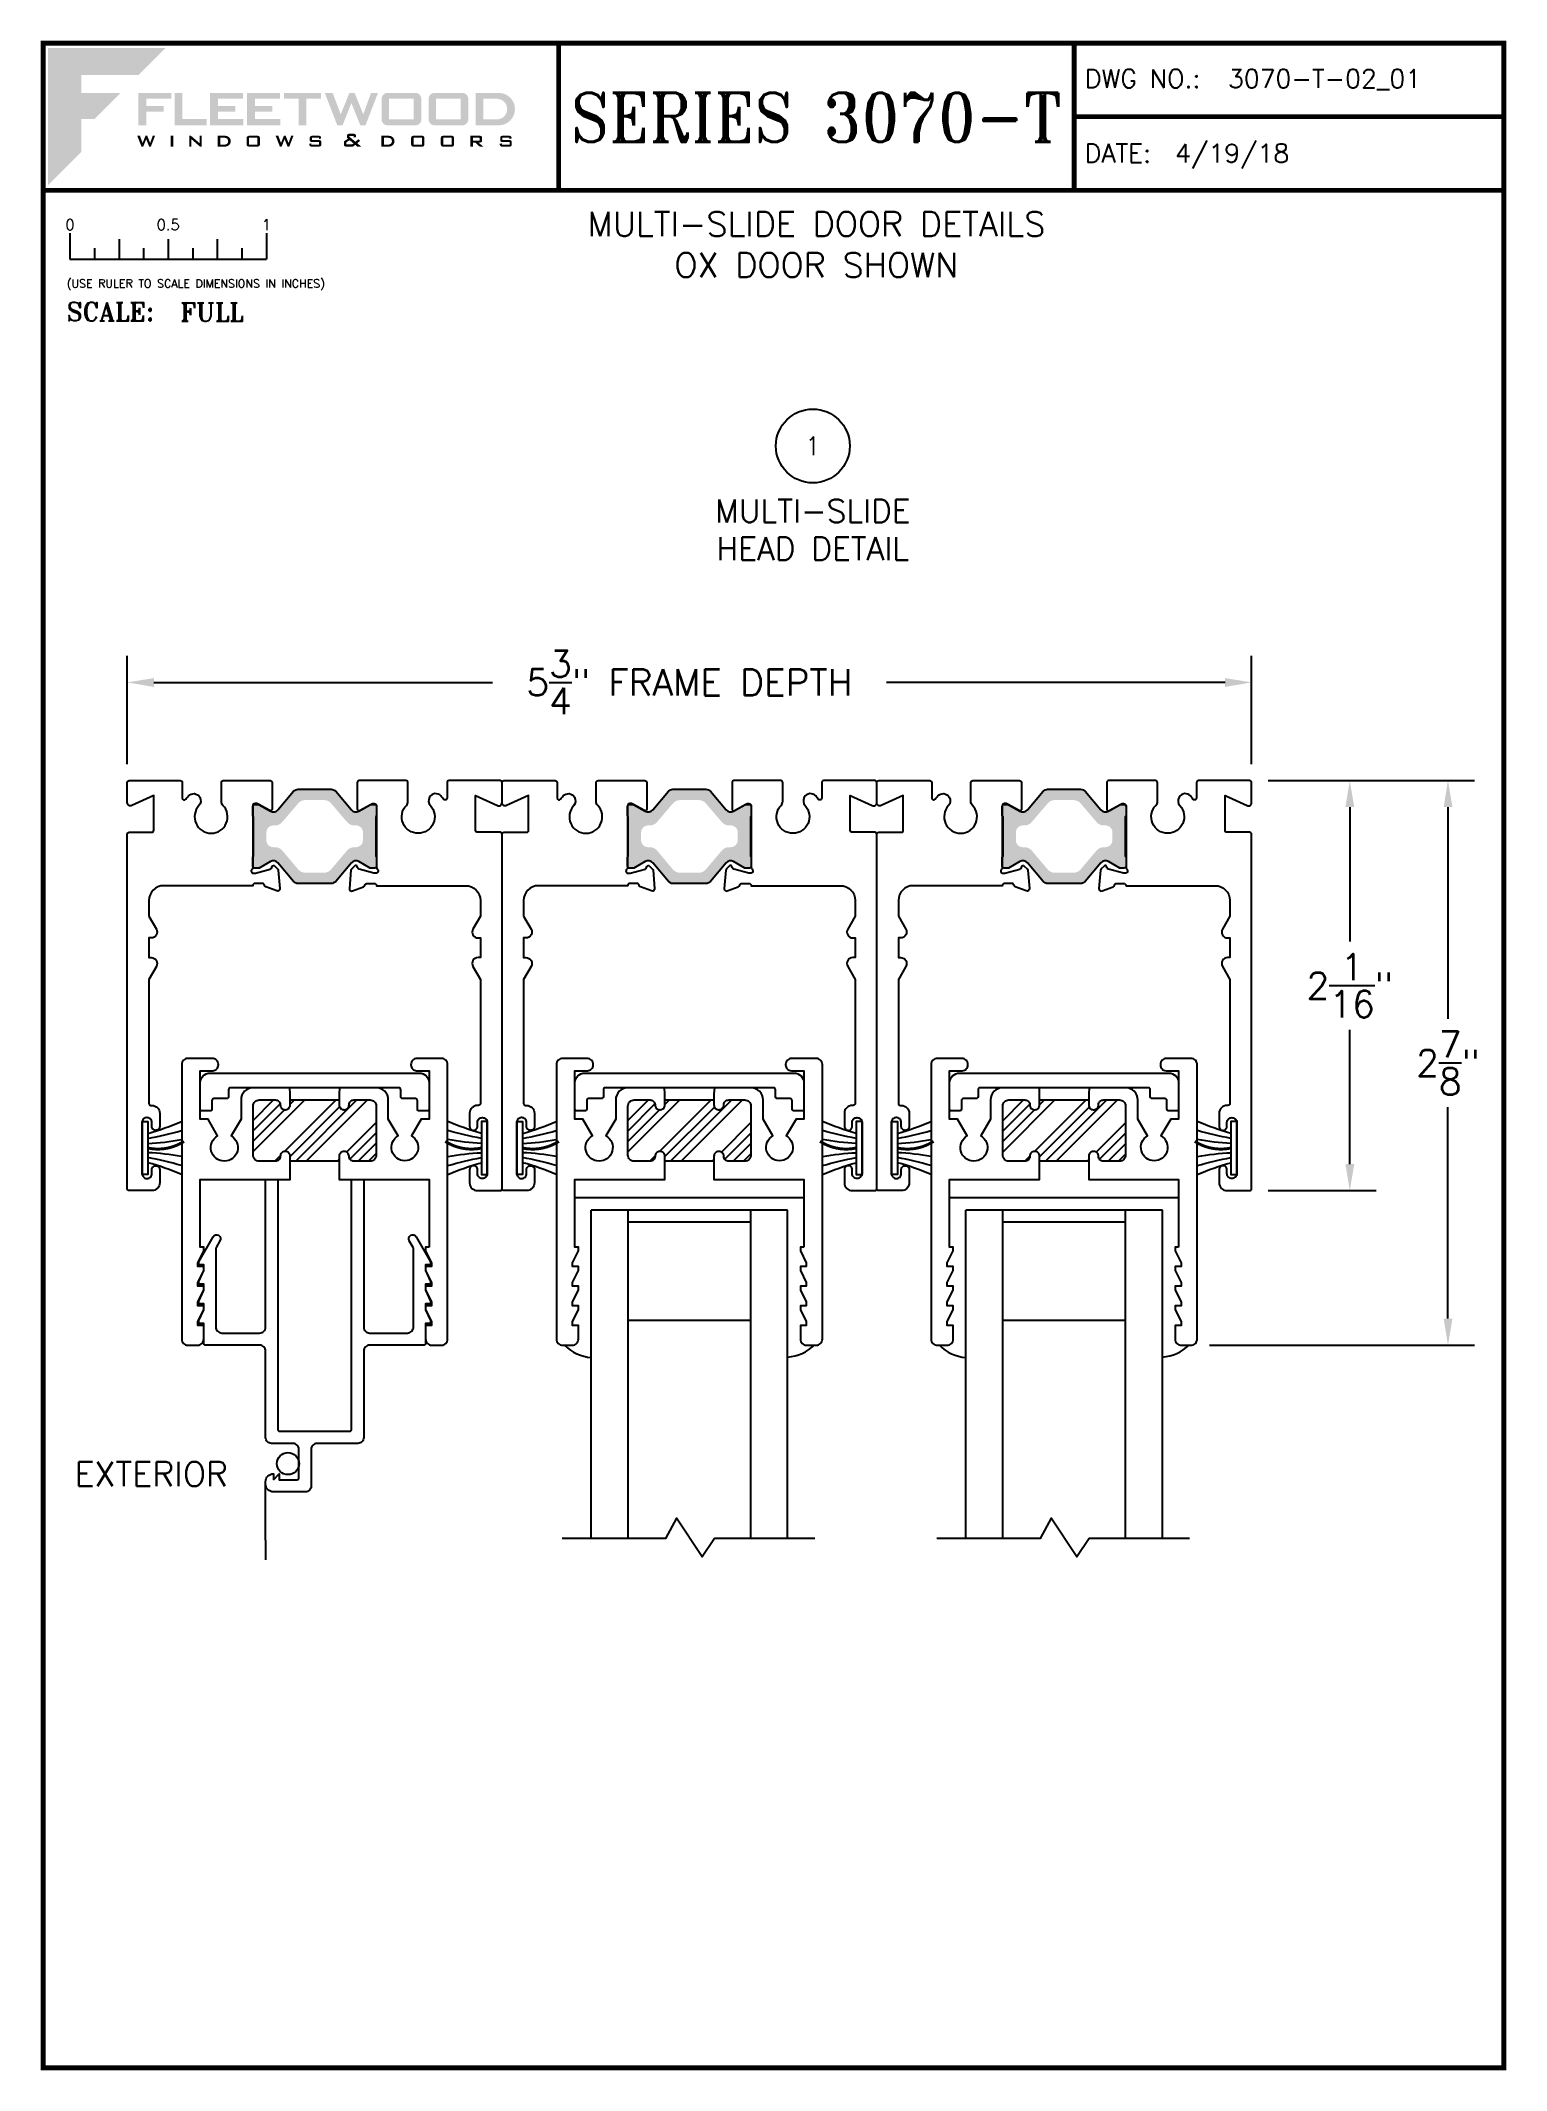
# Paper-space layout 'DETAIL 1' of a CAD drawing. Extents: x 0.3 to 7.8, y 0.1 to 10.4.
# The model-space entities are those that its viewports show. They can reach past a viewport. Long polylines and large blocks are cut down to what shows.
import ezdxf
from ezdxf.enums import TextEntityAlignment as Align

# ---------------------------------------------------------------- set-up
doc = ezdxf.new("R2010")
doc.units = 0
doc.header["$LTSCALE"] = 0.25
doc.header["$MEASUREMENT"] = 0
doc.linetypes.add('HIDDEN', pattern=[0.375, 0.25, -0.125])
doc.layers.get('0').update_dxf_attribs({"linetype": 'CONTINUOUS'})
doc.layers.get('DEFPOINTS').update_dxf_attribs({"color": 1, "linetype": 'CONTINUOUS'})
for name, color, linetype in [('DIM', 7, 'CONTINUOUS'), ('FRAME', 1, 'CONTINUOUS'), ('GEOMETRY', 7, 'CONTINUOUS'), ('GLASS-VINYL', 7, 'CONTINUOUS'), ('SASH', 5, 'CONTINUOUS'), ('SEAL', 7, 'CONTINUOUS'), ('TEXT', 7, 'CONTINUOUS'), ('TITLE-BLOCK', 7, 'CONTINUOUS'), ('VENT', 5, 'CONTINUOUS')]:
    doc.layers.add(name, color=color, linetype=linetype)
doc.layers.add('VP', color=40, linetype='CONTINUOUS', plot=False)
doc.layers.get('VP').off()
doc.styles.add('ROMANS', font='romans')
doc.styles.add('ROMANT', font='romant')
doc.styles.add('SIMPLEX-094', font='simplex.shx', dxfattribs={"height": 0.094})
doc.styles.get("Standard").update_dxf_attribs({"font": 'simplex.shx'})
doc.dimstyles.new('FULL SCALE', dxfattribs={"dimscale": 0.75, "dimtxt": 0.18, "dimasz": 0.18, "dimexe": 0.18, "dimexo": 0.125, "dimgap": 0.09, "dimtad": 0, "dimtih": 1, "dimtoh": 1, "dimdec": 4, "dimzin": 0, "dimdsep": 46, "dimlunit": 4, "dimtxsty": 'Standard', "dimcen": 0.09, "dimadec": 0, "dimazin": 0, "dimtfac": 1, "dimtdec": 4, "dimtofl": 0, "dimtmove": 0, "dimatfit": 3, "dimfxl": 0, "dimtolj": 1, "dimtzin": 0, "dimarcsym": 0})

# ---------------------------------------------------------------- blocks, each defined once
blk = doc.blocks.new('Fleetwood_Logo_6-10-15')
h = blk.add_hatch(color=154)
h.dxf.hatch_style = 1
h.paths.add_polyline_path([(0.2526, -0.0017), (0.0019, -0.0017), (0.0019, -0.2942), (0.0725, -0.2236), (0.0725, -0.1535), (0.1007, -0.1535), (0.1567, -0.0976), (0.0725, -0.0976), (0.0725, -0.0596), (0.1946, -0.0596)])
h = blk.add_hatch(color=251)
h.dxf.hatch_style = 1
h.paths.add_polyline_path([(0.2487, -0.1256), (0.2112, -0.1256), (0.2112, -0.1102), (0.2647, -0.1102), (0.2647, -0.0976), (0.1946, -0.0976), (0.1946, -0.1667), (0.2112, -0.1667), (0.2112, -0.1377), (0.2487, -0.1377)])
h = blk.add_hatch(color=251)
h.dxf.hatch_style = 1
h.paths.add_polyline_path([(0.2886, -0.0976), (0.272, -0.0976), (0.272, -0.1667), (0.3401, -0.1667), (0.3401, -0.1535), (0.2886, -0.1535)])
h = blk.add_hatch(color=251)
h.dxf.hatch_style = 1
h.paths.add_polyline_path([(0.4175, -0.0976), (0.3474, -0.0976), (0.3474, -0.1667), (0.4185, -0.1667), (0.4185, -0.1534), (0.364, -0.1534), (0.364, -0.1377), (0.4015, -0.1377), (0.4015, -0.1256), (0.364, -0.1256), (0.364, -0.1102), (0.4175, -0.1102)])
h = blk.add_hatch(color=251)
h.dxf.hatch_style = 1
h.paths.add_polyline_path([(0.4965, -0.0976), (0.4264, -0.0976), (0.4264, -0.1667), (0.4975, -0.1667), (0.4975, -0.1534), (0.443, -0.1534), (0.443, -0.1377), (0.4804, -0.1377), (0.4804, -0.1256), (0.443, -0.1256), (0.443, -0.1102), (0.4965, -0.1102)])
h = blk.add_hatch(color=251)
h.dxf.hatch_style = 1
h.paths.add_polyline_path([(0.5842, -0.0976), (0.5054, -0.0976), (0.5054, -0.1102), (0.5365, -0.1102), (0.5365, -0.1667), (0.5531, -0.1667), (0.5531, -0.1102), (0.5842, -0.1102)])
h = blk.add_hatch(color=251)
h.dxf.hatch_style = 1
h.paths.add_polyline_path([(0.6089, -0.0976), (0.5921, -0.0976), (0.6188, -0.1667), (0.63, -0.1667), (0.6489, -0.1192), (0.6679, -0.1667), (0.6789, -0.1667), (0.7056, -0.0976), (0.6908, -0.0976), (0.6742, -0.1433), (0.6558, -0.0976), (0.6446, -0.0976), (0.6261, -0.1433)])
h = blk.add_hatch(color=251)
h.dxf.hatch_style = 1
h.paths.add_polyline_path([(0.7853, -0.0976), (0.726, -0.0976, 0.414214), (0.7133, -0.1102), (0.7133, -0.154, 0.414214), (0.726, -0.1667), (0.7853, -0.1667, 0.414214), (0.798, -0.154), (0.798, -0.1102, 0.414214)])
h.paths.add_polyline_path([(0.7819, -0.1102), (0.7819, -0.154), (0.7294, -0.154), (0.7294, -0.1102)], flags=16)
h = blk.add_hatch(color=251)
h.dxf.hatch_style = 1
h.paths.add_polyline_path([(0.8856, -0.0976), (0.8262, -0.0976, 0.414214), (0.8136, -0.1102), (0.8136, -0.154, 0.414214), (0.8262, -0.1667), (0.8856, -0.1667, 0.414214), (0.8982, -0.154), (0.8982, -0.1102, 0.414214)])
h.paths.add_polyline_path([(0.8822, -0.1102), (0.8822, -0.154), (0.8296, -0.154), (0.8296, -0.1102)], flags=16)
h = blk.add_hatch(color=251)
h.dxf.hatch_style = 1
h.paths.add_polyline_path([(0.9632, -0.0976), (0.914, -0.0976), (0.914, -0.1667), (0.9632, -0.1667, 1)])
h.paths.add_polyline_path([(0.9301, -0.1102), (0.9593, -0.1102, -1), (0.9593, -0.154), (0.9301, -0.154)], flags=16)
h = blk.add_hatch(color=7)
h.dxf.hatch_style = 1
h.paths.add_polyline_path([(0.2301, -0.1891), (0.2251, -0.1891), (0.2196, -0.2043), (0.2134, -0.1891), (0.2097, -0.1891), (0.2035, -0.2043), (0.1978, -0.1891), (0.1922, -0.1891), (0.2011, -0.2121), (0.2048, -0.2121), (0.2112, -0.1963), (0.2175, -0.2121), (0.2212, -0.2121)])
h = blk.add_hatch(color=7)
h.dxf.hatch_style = 1
h.paths.add_polyline_path([(0.2691, -0.1891), (0.2637, -0.1891), (0.2637, -0.2118), (0.2637, -0.2121), (0.2691, -0.2121)])
h = blk.add_hatch(color=7)
h.dxf.hatch_style = 1
h.paths.add_polyline_path([(0.3077, -0.1964), (0.3259, -0.2121), (0.3298, -0.2121), (0.3298, -0.1891), (0.325, -0.1891), (0.325, -0.2047), (0.3067, -0.1891), (0.3029, -0.1891), (0.3029, -0.2121), (0.3077, -0.2121)])
h = blk.add_hatch(color=7)
h.dxf.hatch_style = 1
h.paths.add_polyline_path([(0.3801, -0.1891), (0.3637, -0.1891), (0.3637, -0.2121), (0.3801, -0.2121, 1)])
h.paths.add_polyline_path([(0.3691, -0.2079), (0.3691, -0.1933), (0.3788, -0.1933, -1), (0.3788, -0.2079)], flags=16)
h = blk.add_hatch(color=7)
h.dxf.hatch_style = 1
h.paths.add_polyline_path([(0.4537, -0.2079), (0.4537, -0.1933, 0.414214), (0.4495, -0.1891), (0.4297, -0.1891, 0.414214), (0.4255, -0.1933), (0.4255, -0.2079, 0.414214), (0.4297, -0.2121), (0.4495, -0.2121, 0.414214)])
h.paths.add_polyline_path([(0.4308, -0.2079), (0.4308, -0.1933), (0.4484, -0.1933), (0.4484, -0.2079)], flags=16)
h = blk.add_hatch(color=7)
h.dxf.hatch_style = 1
h.paths.add_polyline_path([(0.5253, -0.1891), (0.5203, -0.1891), (0.5148, -0.2043), (0.5087, -0.1891), (0.5049, -0.1891), (0.4988, -0.2043), (0.493, -0.1891), (0.4874, -0.1891), (0.4963, -0.2121), (0.5001, -0.2121), (0.5064, -0.1963), (0.5127, -0.2121), (0.5164, -0.2121)])
h = blk.add_hatch(color=7)
h.dxf.hatch_style = 1
h.paths.add_polyline_path([(0.5801, -0.1891), (0.5643, -0.1891, 0.414214), (0.56, -0.1933), (0.56, -0.1981, 0.414214), (0.5643, -0.2024), (0.58, -0.2024), (0.58, -0.2078), (0.5637, -0.2078), (0.5637, -0.2052), (0.5591, -0.2062), (0.5591, -0.2078, 0.414214), (0.5634, -0.2121), (0.5805, -0.2121, 0.414214), (0.5848, -0.2078), (0.5848, -0.2024, 0.414214), (0.5805, -0.1982), (0.5648, -0.1982), (0.5648, -0.193), (0.5798, -0.193), (0.5798, -0.1958), (0.5843, -0.1948), (0.5843, -0.1933, 0.414214)])
h = blk.add_hatch(color=7)
h.dxf.hatch_style = 1
h.paths.add_polyline_path([(0.645, -0.1913, -0.222262), (0.6447, -0.1906), (0.6447, -0.1892), (0.6535, -0.1892), (0.6535, -0.193), (0.6587, -0.1918), (0.6587, -0.189, 0.414214), (0.6544, -0.1847), (0.6437, -0.1847, 0.414214), (0.6394, -0.189), (0.6394, -0.1922, 0.222262), (0.6407, -0.1948), (0.6415, -0.1955), (0.6345, -0.1998, 0.260684), (0.6329, -0.2027), (0.6329, -0.2078, 0.414214), (0.6372, -0.2121), (0.6514, -0.2121, 0.17577), (0.6536, -0.2113), (0.657, -0.2085), (0.6614, -0.2121), (0.6699, -0.2121), (0.6613, -0.2049), (0.6676, -0.1997), (0.6637, -0.1964), (0.6574, -0.2017)])
h.paths.add_polyline_path([(0.6532, -0.2052), (0.6509, -0.2072, -0.17577), (0.6502, -0.2074), (0.6382, -0.2074), (0.6382, -0.2033, -0.260684), (0.6387, -0.2025), (0.6451, -0.1985)], flags=16)
h = blk.add_hatch(color=7)
h.dxf.hatch_style = 1
h.paths.add_polyline_path([(0.7294, -0.1891), (0.713, -0.1891), (0.713, -0.2121), (0.7294, -0.2121, 1)])
h.paths.add_polyline_path([(0.7184, -0.2079), (0.7184, -0.1933), (0.7281, -0.1933, -1), (0.7281, -0.2079)], flags=16)
h = blk.add_hatch(color=7)
h.dxf.hatch_style = 1
h.paths.add_polyline_path([(0.8045, -0.2079), (0.8045, -0.1933, 0.414214), (0.8003, -0.1891), (0.7805, -0.1891, 0.414214), (0.7763, -0.1933), (0.7763, -0.2079, 0.414214), (0.7805, -0.2121), (0.8003, -0.2121, 0.414214)])
h.paths.add_polyline_path([(0.7816, -0.2079), (0.7816, -0.1933), (0.7992, -0.1933), (0.7992, -0.2079)], flags=16)
h = blk.add_hatch(color=7)
h.dxf.hatch_style = 1
h.paths.add_polyline_path([(0.8678, -0.2079), (0.8678, -0.1933, 0.414214), (0.8636, -0.1891), (0.8438, -0.1891, 0.414214), (0.8396, -0.1933), (0.8396, -0.2079, 0.414214), (0.8438, -0.2121), (0.8636, -0.2121, 0.414214)])
h.paths.add_polyline_path([(0.8449, -0.2079), (0.8449, -0.1933), (0.8624, -0.1933), (0.8624, -0.2079)], flags=16)
h = blk.add_hatch(color=7)
h.dxf.hatch_style = 1
h.paths.add_polyline_path([(0.9277, -0.1993), (0.9277, -0.1933, 0.414214), (0.9235, -0.1891), (0.9028, -0.1891), (0.9028, -0.2121), (0.9082, -0.2121), (0.9082, -0.2035), (0.9131, -0.2035), (0.9224, -0.2121), (0.9303, -0.2121), (0.9197, -0.2035), (0.9235, -0.2035, 0.414214)])
h.paths.add_polyline_path([(0.9082, -0.1993), (0.9082, -0.1933), (0.9214, -0.1933, -0.414214), (0.9224, -0.1943), (0.9224, -0.1983, -0.414214), (0.9214, -0.1993)], flags=16)
h = blk.add_hatch(color=7)
h.dxf.hatch_style = 1
h.paths.add_polyline_path([(0.9867, -0.1982), (0.971, -0.1982), (0.971, -0.193), (0.9859, -0.193), (0.9859, -0.1958), (0.9905, -0.1948), (0.9905, -0.1933, 0.414214), (0.9863, -0.1891), (0.9705, -0.1891, 0.414214), (0.9662, -0.1933), (0.9662, -0.1981, 0.414214), (0.9705, -0.2024), (0.9862, -0.2024), (0.9862, -0.2078), (0.9699, -0.2078), (0.9699, -0.2052), (0.9653, -0.2062), (0.9653, -0.2078, 0.414214), (0.9696, -0.2121), (0.9867, -0.2121, 0.414214), (0.991, -0.2078), (0.991, -0.2024, 0.414214)])
blk = doc.blocks.new('A-SIZE_P')
at = {"const_width": 0.025}
blk.add_lwpolyline([(0.313, 0.125), (7.751, 0.125), (7.751, 10.437), (0.313, 10.437)], close=True, dxfattribs=at)
for points in [[(2.938, 10.437), (2.938, 9.687)], [(5.563, 10.437), (5.563, 9.687)], [(5.563, 10.062), (7.751, 10.062)], [(0.313, 9.687), (7.751, 9.687)]]:
    blk.add_lwpolyline(points, dxfattribs=at)
at = {"xscale": 2.387023416083395, "yscale": 2.387023416083395, "zscale": 2.387023416083395}
blk.add_blockref('Fleetwood_Logo_6-10-15', (0.334, 10.416), dxfattribs=at)
for s, style, p in [('DWG NO.:', 'SIMPLEX-094', (5.617, 10.209)), ('DATE:', 'SIMPLEX-094', (5.616, 9.829)), ('SCALE:', 'ROMANT', (0.433, 9.022))]:
    blk.add_text(s, height=0.094, dxfattribs=dict(style=style)).set_placement(p)
for tag, p, style in [('DWG_NO', (6.346, 10.209), 'SIMPLEX-094'), ('DATE', (6.077, 9.829), 'SIMPLEX-094'), ('SCALE', (1.011, 9.02), 'ROMANT')]:
    blk.add_attdef(tag, p, '', height=0.094, dxfattribs=dict(style=style))
for tag, height, style, width, p, p2 in [('DWG_NO_F', 0.094, 'SIMPLEX-094', 1.745692, (6.347, 10.209), (7.683, 10.209)), ('PRODUCT', 0.25, 'ROMANT', 1.390728, (3.001, 9.934), (5.5, 9.934))]:
    blk.add_attdef(tag, text='', height=height, dxfattribs=dict(style=style, width=width)).set_placement(p, p2, align=Align.FIT)
blk = doc.blocks.new('sectball')
blk.add_circle((0, 0), 0.125)
blk.add_attdef('NO', text='', height=0.062).set_placement((0, 0), align=Align.MIDDLE_CENTER)
for tag, p in [('LINE1', (0, -0.2588)), ('LINE2', (0, -0.3864)), ('LINE3', (0, -0.5214))]:
    blk.add_attdef(tag, text='', height=0.078).set_placement(p, align=Align.CENTER)
blk = doc.blocks.new('Full')
for p, q in [((0.137, -0.219), (0.137, -0.35)), ((0.262, -0.294), (0.262, -0.35)), ((0.387, -0.249), (0.387, -0.35)), ((0.512, -0.294), (0.512, -0.35)), ((0.637, -0.249), (0.637, -0.35)), ((0.762, -0.294), (0.762, -0.35)), ((0.887, -0.249), (0.887, -0.35)), ((1.012, -0.294), (1.012, -0.35)), ((1.137, -0.219), (1.137, -0.35)), ((0.137, -0.35), (1.137, -0.35))]:
    blk.add_line(p, q)
for s, p in [('0', (0.137, -0.219)), ('0.5', (0.637, -0.219)), ('1', (1.137, -0.219))]:
    blk.add_text(s, height=0.055).set_placement(p, align=Align.BOTTOM_CENTER)
at = {"style": 'ROMANS'}
blk.add_text('(USE RULER TO SCALE DIMENSIONS IN INCHES)', height=0.04115, dxfattribs=at).set_placement((0.12, -0.495))
blk = doc.blocks.new('*D46')
at = {"layer": 'DEFPOINTS', "color": 0}
for p in [(6.466, 7.181), (0.742, 6.671), (6.466, 6.671)]:
    blk.add_point(p, dxfattribs=at)
at = {"layer": 'DIM', "color": 0, "lineweight": -2}
for p, q in [((0.742, 6.765), (0.742, 7.316)), ((6.466, 6.765), (6.466, 7.316)), ((0.877, 7.181), (2.601, 7.181)), ((6.331, 7.181), (4.607, 7.181))]:
    blk.add_line(p, q, dxfattribs=at)
at = {"layer": 'DIM', "color": 0}
for points in [[(0.877, 7.203), (0.877, 7.158), (0.742, 7.181)], [(6.331, 7.203), (6.331, 7.158), (6.466, 7.181)]]:
    blk.add_solid(points, dxfattribs=at)
at = {"layer": 'DIM', "color": 0, "insert": (3.604, 7.181), "char_height": 0.135, "attachment_point": 5}
blk.add_mtext('\\A1;5{\\H1.000000x;\\S3/4;}" FRAME DEPTH', dxfattribs=at)
blk = doc.blocks.new('*D47')
at = {"layer": 'DEFPOINTS', "color": 0}
for p in [(6.456, 6.681), (6.456, 4.593), (6.966, 4.593)]:
    blk.add_point(p, dxfattribs=at)
at = {"layer": 'DIM', "color": 0, "lineweight": -2}
for p, q in [((6.55, 6.681), (7.101, 6.681)), ((6.966, 6.546), (6.966, 5.862)), ((6.966, 4.728), (6.966, 5.412)), ((6.55, 4.593), (7.101, 4.593))]:
    blk.add_line(p, q, dxfattribs=at)
at = {"layer": 'DIM', "color": 0}
for points in [[(6.944, 6.546), (6.989, 6.546), (6.966, 6.681)], [(6.944, 4.728), (6.989, 4.728), (6.966, 4.593)]]:
    blk.add_solid(points, dxfattribs=at)
at = {"layer": 'DIM', "color": 0, "insert": (6.966, 5.637), "char_height": 0.135, "attachment_point": 5}
blk.add_mtext('\\A1;2{\\H1.000000x;\\S1/16;}"', dxfattribs=at)
blk = doc.blocks.new('*D48')
at = {"layer": 'DEFPOINTS', "color": 0}
for p in [(6.456, 6.681), (7.466, 6.681), (6.158, 3.806)]:
    blk.add_point(p, dxfattribs=at)
at = {"layer": 'DIM', "color": 0, "lineweight": -2}
for p, q in [((6.55, 6.681), (7.601, 6.681)), ((7.466, 6.546), (7.466, 5.468)), ((7.466, 3.941), (7.466, 5.018)), ((6.252, 3.806), (7.601, 3.806))]:
    blk.add_line(p, q, dxfattribs=at)
at = {"layer": 'DIM', "color": 0}
for points in [[(7.444, 6.546), (7.489, 6.546), (7.466, 6.681)], [(7.444, 3.941), (7.489, 3.941), (7.466, 3.806)]]:
    blk.add_solid(points, dxfattribs=at)
at = {"layer": 'DIM', "color": 0, "insert": (7.466, 5.243), "char_height": 0.135, "attachment_point": 5}
blk.add_mtext('\\A1;2{\\H1.000000x;\\S7/8;}"', dxfattribs=at)
blk = doc.blocks.new('3766 SCREEN ADAPTER')
blk.add_line((0.25, 1.836), (0.25, 1.544))
blk.add_lwpolyline([(0.21, 1.528), (0.18, 1.498), (0.18, 1.528), (0.09, 1.528, 0.414214), (0.08, 1.518), (0.08, 1.373, 0.414214), (0.11, 1.343), (0.22, 1.343, -0.414214), (0.25, 1.313), (0.25, 0.873, 0.414214), (0.28, 0.843), (0.555, 0.843, -0.414214), (0.565, 0.833), (0.565, 0.733), (0.59, 0.733), (0.59, 0.718), (0.565, 0.663), (0.565, 0.633), (0.59, 0.633), (0.59, 0.618), (0.565, 0.563), (0.565, 0.533), (0.59, 0.533), (0.59, 0.518), (0.565, 0.463), (0.565, 0.433), (0.59, 0.433), (0.59, 0.418), (0.517, 0.291, -1), (0.482, 0.311), (0.502, 0.345, 0.131652), (0.503, 0.35), (0.503, 0.75, 0.414214), (0.472, 0.781), (0.28, 0.781, 0.414214), (0.25, 0.751), (0.25, 0), (0.188, 0), (0.188, 1.271, 0.414214), (0.178, 1.281), (-0.178, 1.281, 0.414214), (-0.188, 1.271), (-0.188, 0), (-0.25, 0), (-0.25, 0.751, 0.414214), (-0.28, 0.781), (-0.472, 0.781, 0.414214), (-0.503, 0.75), (-0.503, 0.35, 0.131652), (-0.502, 0.345), (-0.482, 0.311, -1), (-0.517, 0.291), (-0.59, 0.418), (-0.59, 0.433), (-0.565, 0.433), (-0.565, 0.463), (-0.59, 0.518), (-0.59, 0.533), (-0.565, 0.533), (-0.565, 0.563), (-0.59, 0.618), (-0.59, 0.633), (-0.565, 0.633), (-0.565, 0.663), (-0.59, 0.718), (-0.59, 0.733), (-0.565, 0.733), (-0.565, 0.833, -0.414214), (-0.555, 0.843), (-0.28, 0.843, 0.414214), (-0.25, 0.873), (-0.25, 1.313, -0.414214), (-0.22, 1.343), (-0.012, 1.343, 0.414214), (0.018, 1.373), (0.018, 1.56, -0.414214), (0.048, 1.59), (0.21, 1.59, -0.414214), (0.25, 1.55), (0.25, 1.538, -0.414214), (0.21, 1.498)], format="xyb", close=True)
blk.add_circle((0.136, 1.446), 0.0563)
blk = doc.blocks.new('RALE-SREADER')
at = {"layer": 'GEOMETRY', "color": 1}
blk.add_lwpolyline([(0.135, -0.08), (0.07, -0.08, 0.414214), (0.06, -0.09), (0.06, -0.133, -0.414214), (0.05, -0.143), (0.01, -0.143, -0.414214), (0, -0.133), (0, 0, -0.414214), (0.05, 0.05), (1.116, 0.05, -0.414214), (1.166, 0), (1.166, -0.133, -0.414214), (1.156, -0.143), (1.116, -0.143, -0.414214), (1.106, -0.133), (1.106, -0.09, 0.414214), (1.096, -0.08), (1.031, -0.08, -0.414214), (1.021, -0.07), (1.021, -0.035, 0.414214), (1.011, -0.025), (0.155, -0.025, 0.414214), (0.145, -0.035), (0.145, -0.07, -0.414214)], format="xyb", close=True, dxfattribs=at)
blk = doc.blocks.new('3075 TOP RAIL')
h = blk.add_hatch()
h.set_pattern_fill('ANSI34', scale=0.3, style=0)
h.set_pattern_definition([(45, (-1.25166, -5.8604), (-0.159099, 0.159099), []), (45, (-1.19863, -5.8604), (-0.159099, 0.159099), []), (45, (-1.1456, -5.8604), (-0.159099, 0.159099), []), (45, (-1.09256, -5.8604), (-0.159099, 0.159099), [])])
h.paths.add_polyline_path([(-0.125, 0.312), (-0.125, 0.286, -0.414214), (-0.149, 0.262), (-0.151, 0.262, -0.414214), (-0.175, 0.286), (-0.175, 0.287, 0.414214), (-0.2, 0.312), (-0.282, 0.312, 0.414214), (-0.313, 0.281), (-0.313, 0.031, 0.414214), (-0.282, 0), (-0.2, 0, 0.414214), (-0.175, 0.025, -0.414214), (-0.15, 0.05), (-0.149, 0.05, -0.414214), (-0.125, 0.026), (-0.125, 0), (0.125, 0), (0.125, 0.026, -0.414214), (0.149, 0.05), (0.15, 0.05, -0.414214), (0.175, 0.025, 0.414214), (0.2, 0), (0.282, 0, 0.414214), (0.313, 0.031), (0.313, 0.281, 0.414214), (0.282, 0.312), (0.2, 0.312, 0.414214), (0.175, 0.287), (0.175, 0.286, -0.414214), (0.151, 0.262), (0.149, 0.262, -0.414214), (0.125, 0.286), (0.125, 0.312)])
at = {"color": 7}
for p, q in [((-0.125, 0.312), (0.125, 0.312)), ((0.125, 0), (-0.125, 0))]:
    blk.add_line(p, q, dxfattribs=at)
for points in [[(-0.149, 0.05), (-0.15, 0.05, 0.414214), (-0.175, 0.025, -0.414214), (-0.2, 0), (-0.282, 0, -0.414214), (-0.313, 0.031), (-0.313, 0.281, -0.414214), (-0.282, 0.312), (-0.2, 0.312, -0.414214), (-0.175, 0.287), (-0.175, 0.286, 0.414214), (-0.151, 0.262), (-0.149, 0.262, 0.414214), (-0.125, 0.286), (-0.125, 0.343), (-0.126, 0.374), (-0.156, 0.374), (-0.313, 0.374, 0.414214), (-0.375, 0.312), (-0.375, 0.214), (-0.425, 0.129, -3.732051), (-0.494, 0.129), (-0.543, 0.214), (-0.583, 0.214), (-0.583, 0.461), (-0.519, 0.461, 0.414214), (-0.49, 0.49), (-0.49, 0.492, 0.414214), (-0.521, 0.523), (-0.646, 0.523, 0.414214), (-0.677, 0.492), (-0.677, -0.906, 0.414214), (-0.646, -0.937), (-0.596, -0.937, 0.414214), (-0.565, -0.906), (-0.565, -0.837), (-0.595, -0.837), (-0.595, -0.817), (-0.565, -0.757), (-0.565, -0.737), (-0.595, -0.737), (-0.595, -0.717), (-0.565, -0.657), (-0.565, -0.637), (-0.595, -0.637), (-0.595, -0.617), (-0.565, -0.557), (-0.565, -0.537), (-0.595, -0.537), (-0.595, -0.517), (-0.565, -0.457), (-0.565, -0.437), (-0.583, -0.437), (-0.583, -0.094), (-0.125, -0.094), (-0.125, 0.026, 0.414214)], [(0.583, -0.437), (0.565, -0.437), (0.565, -0.457), (0.595, -0.517), (0.595, -0.537), (0.565, -0.537), (0.565, -0.557), (0.595, -0.617), (0.595, -0.637), (0.565, -0.637), (0.565, -0.657), (0.595, -0.717), (0.595, -0.737), (0.565, -0.737), (0.565, -0.757), (0.595, -0.817), (0.595, -0.837), (0.565, -0.837), (0.565, -0.906, 0.414214), (0.596, -0.937), (0.646, -0.937, 0.414214), (0.677, -0.906), (0.677, 0.492, 0.414214), (0.646, 0.523), (0.521, 0.523, 0.414214), (0.49, 0.492), (0.49, 0.49, 0.414214), (0.519, 0.461), (0.583, 0.461), (0.583, 0.214), (0.543, 0.214), (0.493, 0.129, -3.732051), (0.425, 0.129), (0.375, 0.214), (0.375, 0.312, 0.414214), (0.313, 0.374), (0.156, 0.374), (0.127, 0.374), (0.125, 0.343), (0.125, 0.286, 0.414214), (0.149, 0.262), (0.151, 0.262, 0.414214), (0.175, 0.286), (0.175, 0.287, -0.414214), (0.2, 0.312), (0.282, 0.312, -0.414214), (0.313, 0.281), (0.313, 0.031, -0.414214), (0.282, 0), (0.2, 0, -0.414214), (0.175, 0.025, 0.414214), (0.15, 0.05), (0.149, 0.05, 0.414214), (0.125, 0.026), (0.125, -0.094), (0.583, -0.094)]]:
    blk.add_lwpolyline(points, format="xyb", close=True)
blk.add_blockref('RALE-SREADER', (-0.583, 0.399))
blk = doc.blocks.new('3700-HEAD')
h = blk.add_hatch(color=7)
h.dxf.hatch_style = 1
h.paths.add_polyline_path([(1.061, 2.024, 0.221694), (1.038, 2.034), (0.87, 2.034, 0.221694), (0.847, 2.024), (0.767, 1.929, -0.36397), (0.729, 1.922), (0.671, 1.955, 0.131653), (0.665, 1.957), (0.651, 1.957, 0.414214), (0.639, 1.945), (0.639, 1.902, 0.236168), (0.643, 1.894), (0.643, 1.694, 0.236068), (0.639, 1.686), (0.639, 1.643, 0.414894), (0.651, 1.632), (0.665, 1.632, 0.131653), (0.671, 1.633), (0.729, 1.666, -0.36397), (0.767, 1.66), (0.847, 1.565, 0.221694), (0.87, 1.554), (1.038, 1.554, 0.221694), (1.061, 1.565), (1.141, 1.66, -0.36397), (1.179, 1.666), (1.237, 1.633, 0.131653), (1.243, 1.632), (1.257, 1.632, 0.414214), (1.269, 1.643), (1.269, 1.686, 0.23617), (1.265, 1.694), (1.265, 1.894, 0.236068), (1.269, 1.902), (1.269, 1.945, 0.414948), (1.257, 1.957), (1.243, 1.957, 0.131653), (1.237, 1.955), (1.179, 1.922, -0.36397), (1.141, 1.929)])
h.paths.add_polyline_path([(1.038, 1.962), (1.119, 1.867, 0.221696), (1.155, 1.85), (1.164, 1.85, -0.418301), (1.2, 1.814), (1.2, 1.774, -0.410138), (1.165, 1.739), (1.155, 1.739, 0.221696), (1.119, 1.722), (1.038, 1.626, -0.221696), (1.002, 1.609), (0.906, 1.609, -0.221696), (0.87, 1.626), (0.789, 1.722, 0.221696), (0.753, 1.739), (0.744, 1.739, -0.418302), (0.708, 1.774), (0.708, 1.814, -0.410138), (0.743, 1.85), (0.753, 1.85, 0.221696), (0.789, 1.867), (0.87, 1.962, -0.221696), (0.906, 1.979), (1.002, 1.979, -0.221696)], flags=16)
for points in [[(0.11, 1.388), (0.148, 1.322, -0.57735), (0.122, 1.277), (0.11, 1.277), (0.11, 1.177), (0.122, 1.177, -0.57735), (0.148, 1.132), (0.11, 1.066), (0.11, 0.434, 0.414214), (0.12, 0.424), (0.125, 0.424, -0.414214), (0.165, 0.384), (0.165, 0.317, -0.414214), (0.145, 0.297), (0.144, 0.297, -0.414214), (0.125, 0.317), (0.125, 0.338, 0.414214), (0.1, 0.362), (0.099, 0.362, 0.414214), (0.075, 0.338), (0.075, 0.077, 0.414214), (0.099, 0.052), (0.1, 0.052, 0.414214), (0.125, 0.077), (0.125, 0.098, -0.414214), (0.144, 0.117), (0.145, 0.117, -0.414214), (0.165, 0.098), (0.165, 0.03, -0.414214), (0.125, -0.01), (0.01, -0.01, -0.414214), (0, 0), (0, 1.805, -0.414214), (0.01, 1.815), (0.125, 1.815, 0.414214), (0.135, 1.825), (0.135, 2.003), (0.023, 1.951, -0.546624), (0, 1.966), (0, 2.068, -0.414214), (0.01, 2.078), (0.27, 2.078, -0.414214), (0.28, 2.068), (0.28, 1.99, 0.733941), (0.298, 1.984, -0.034035), (0.311, 2, -0.505732), (0.369, 1.994), (0.369, 1.993, -0.327538), (0.365, 1.951, 0.652778), (0.427, 1.81, 0.660027), (0.487, 1.952, -0.193039), (0.479, 1.973), (0.479, 2.068, -0.414214), (0.489, 2.078), (0.727, 2.078, -0.414214), (0.737, 2.068), (0.737, 1.933, -0.585524), (0.725, 1.926), (0.666, 1.959, 0.137872), (0.659, 1.961), (0.651, 1.961, 0.414214), (0.639, 1.949), (0.639, 1.636, -0.213422), (0.635, 1.627, 0.6885), (0.643, 1.606), (0.649, 1.606, 0.065543), (0.652, 1.607), (0.728, 1.627, 0.267949), (0.736, 1.635), (0.738, 1.64, -0.57735), (0.751, 1.643), (0.765, 1.629, -0.176327), (0.769, 1.622), (0.777, 1.529, -0.548619), (0.761, 1.516), (0.705, 1.537, -0.263725), (0.698, 1.545, 0.359508), (0.686, 1.555), (0.651, 1.555, 0.414214), (0.639, 1.543), (0.185, 1.543, 0.414214), (0.11, 1.468), (0.11, 1.388)], [(1.798, 1.388), (1.76, 1.322, 0.57735), (1.786, 1.277), (1.798, 1.277), (1.798, 1.177), (1.786, 1.177, 0.57735), (1.76, 1.132), (1.798, 1.066), (1.798, 0.434, -0.414214), (1.788, 0.424), (1.783, 0.424, 0.414214), (1.743, 0.384), (1.743, 0.317, 0.414214), (1.763, 0.297), (1.763, 0.297, 0.414214), (1.783, 0.317), (1.783, 0.338, -0.414214), (1.807, 0.362), (1.808, 0.362, -0.414214), (1.833, 0.338), (1.833, 0.077, -0.414214), (1.808, 0.052), (1.807, 0.052, -0.414214), (1.783, 0.077), (1.783, 0.098, 0.414214), (1.763, 0.117), (1.762, 0.117, 0.414214), (1.743, 0.098), (1.743, 0.03, 0.414214), (1.783, -0.01), (1.898, -0.01, 0.414214), (1.908, 0), (1.908, 1.805, 0.414214), (1.898, 1.815), (1.783, 1.815, -0.414214), (1.773, 1.825), (1.773, 2.003), (1.885, 1.951, 0.546624), (1.908, 1.966), (1.908, 2.068, 0.414214), (1.898, 2.078), (1.638, 2.078, 0.414214), (1.628, 2.068), (1.628, 1.99, -0.733941), (1.61, 1.984, 0.034035), (1.597, 2, 0.505732), (1.539, 1.994), (1.539, 1.993, 0.327538), (1.543, 1.951, -0.652778), (1.481, 1.81, -0.660027), (1.421, 1.952, 0.193039), (1.429, 1.973), (1.429, 2.068, 0.414214), (1.419, 2.078), (1.181, 2.078, 0.414214), (1.171, 2.068), (1.171, 1.933, 0.585524), (1.183, 1.926), (1.242, 1.959, -0.137872), (1.249, 1.961), (1.257, 1.961, -0.414214), (1.269, 1.949), (1.269, 1.636, 0.213422), (1.273, 1.627, -0.6885), (1.265, 1.606), (1.259, 1.606, -0.065543), (1.256, 1.607), (1.18, 1.627, -0.267949), (1.172, 1.635), (1.17, 1.64, 0.57735), (1.157, 1.643), (1.143, 1.629, 0.176327), (1.139, 1.622), (1.131, 1.529, 0.548619), (1.147, 1.516), (1.203, 1.537, 0.263725), (1.21, 1.545, -0.359508), (1.222, 1.555), (1.257, 1.555, -0.414214), (1.269, 1.543), (1.723, 1.543, -0.414214), (1.798, 1.468), (1.798, 1.388)]]:
    blk.add_lwpolyline(points, format="xyb")
at = {"color": 7}
blk.add_lwpolyline([(0.729, 1.922, 0.36397), (0.767, 1.929), (0.847, 2.024, -0.221694), (0.87, 2.034), (1.038, 2.034, -0.221694), (1.061, 2.024), (1.141, 1.929, 0.36397), (1.179, 1.922), (1.237, 1.955, -0.131653), (1.243, 1.957), (1.257, 1.957, -0.414214), (1.269, 1.945), (1.269, 1.902, -0.236068), (1.265, 1.894), (1.265, 1.694, -0.236068), (1.269, 1.686), (1.269, 1.643, -0.414214), (1.257, 1.632), (1.243, 1.632, -0.131653), (1.237, 1.633), (1.179, 1.666, 0.36397), (1.141, 1.66), (1.061, 1.565, -0.221694), (1.038, 1.554), (0.87, 1.554, -0.221694), (0.847, 1.565), (0.767, 1.66, 0.36397), (0.729, 1.666), (0.671, 1.633, -0.131653), (0.665, 1.632), (0.651, 1.632, -0.414214), (0.639, 1.643), (0.639, 1.686, -0.236068), (0.643, 1.694), (0.643, 1.894, -0.236068), (0.639, 1.902), (0.639, 1.945, -0.414214), (0.651, 1.957), (0.665, 1.957, -0.131653), (0.671, 1.955)], format="xyb", close=True, dxfattribs=at)
blk = doc.blocks.new('*U98')
for centre, radius, start, end in [((-0.336, 1.375), 1.351, 285.7333, 293.4368), ((-0.214, 1.458), 1.43, 279.8103, 286.8579), ((-0.038, 1.394), 1.372, 272.8377, 280.0301), ((-0.038, -1.394), 1.372, 79.9699, 87.1623), ((-0.214, -1.458), 1.43, 73.1421, 80.1897), ((-0.336, -1.375), 1.351, 66.5632, 74.2667)]:
    blk.add_arc(centre, radius, start, end)
at = {"layer": 'SEAL'}
blk.add_lwpolyline([(0, -0.135), (0, 0.135), (0.03, 0.135), (0.03, -0.135)], close=True, dxfattribs=at)
at = {"layer": 'SEAL', "const_width": 0.015}
blk.add_lwpolyline([(0.03, 0, 0.199044), (0.214, 0.034)], format="xyb", dxfattribs=at)
at = {"flags": 9}
for tag, p in [('MANUFACTURER_PART_#', (0, -0.199)), ('FLEETWOOD_PART_#', (-0.001, -0.249))]:
    blk.add_attdef(tag, p, '', height=0.0312, dxfattribs=at)

msp = doc.modelspace()

# ---------------------------------------------------------------- linework, layer by layer
at = {"layer": 'GLASS-VINYL'}
for p, q in [((-2.842, 19.261), (-4.008, 19.261)), ((-0.934, 19.261), (-2.1, 19.261)), ((-3.925, 17.526), (-3.925, 19.199)), ((-2.925, 19.199), (-3.925, 19.199)), ((-3.737, 17.526), (-3.737, 19.199)), ((-3.112, 19.137), (-3.737, 19.137)), ((-3.112, 17.526), (-3.112, 19.199)), ((-2.925, 17.526), (-2.925, 19.199)), ((-2.017, 17.526), (-2.017, 19.199)), ((-1.017, 19.199), (-2.017, 19.199)), ((-1.829, 17.526), (-1.829, 19.199)), ((-1.204, 19.137), (-1.829, 19.137)), ((-1.204, 17.526), (-1.204, 19.199)), ((-1.017, 17.526), (-1.017, 19.199)), ((-3.112, 18.636), (-3.737, 18.636)), ((-1.204, 18.636), (-1.829, 18.636))]:
    msp.add_line(p, q, dxfattribs=at)
for points in [[(-2.786, 17.526), (-3.297, 17.526), (-3.36, 17.433), (-3.491, 17.63), (-3.547, 17.526), (-4.073, 17.526)], [(-0.878, 17.526), (-1.389, 17.526), (-1.452, 17.433), (-1.583, 17.63), (-1.639, 17.526), (-2.165, 17.526)], [(-2.789, 17.276), (-3.3, 17.276), (-3.363, 17.183), (-3.494, 17.38), (-3.55, 17.276), (-4.076, 17.276)], [(-0.881, 17.276), (-1.392, 17.276), (-1.455, 17.183), (-1.586, 17.38), (-1.642, 17.276), (-2.168, 17.276)]]:
    msp.add_lwpolyline(points, dxfattribs=at)
for centre, start, end in [((-3.906, 18.665), 224.9356, 265.1823), ((-2.941, 18.668), 274.2808, 314.2526), ((-1.998, 18.665), 224.9356, 265.1823), ((-1.033, 18.668), 274.2808, 314.2526)]:
    msp.add_arc(centre, 0.218, start, end, dxfattribs=at)
at = {"layer": 'SASH', "linetype": 'HIDDEN'}
msp.add_line((-5.583, 17.518), (-5.583, 16.11), dxfattribs=at)

# ---------------------------------------------------------------- block references
at = {"layer": 'FRAME'}
for p in [(-6.287, 19.308), (-4.379, 19.308), (-2.471, 19.308)]:
    msp.add_blockref('3700-HEAD', p, dxfattribs=at)
at = {"layer": 'SASH', "rotation": 180}
msp.add_blockref('3766 SCREEN ADAPTER', (-5.333, 19.354), dxfattribs=at)
at = {"layer": 'SEAL'}
for p in [(-6.212, 19.515), (-4.304, 19.515), (-2.396, 19.515)]:
    msp.add_blockref('*U98', p, dxfattribs=at)
at = {"layer": 'SEAL', "xscale": -1}
for p in [(-4.454, 19.515), (-2.546, 19.515), (-0.638, 19.515)]:
    msp.add_blockref('*U98', p, dxfattribs=at)
at = {"layer": 'VENT'}
for p in [(-5.333, 19.448), (-3.425, 19.448), (-1.517, 19.448)]:
    msp.add_blockref('3075 TOP RAIL', p, dxfattribs=at)

psp = doc.layouts.new('DETAIL 1')

# ---------------------------------------------------------------- block references
at = {"layer": 'TEXT', "xscale": 1.504, "yscale": 1.504, "zscale": 1.504}
psp.add_blockref('sectball', (4.23224, 8.38518), dxfattribs=at).add_auto_attribs({'NO': '1', 'LINE1': 'MULTI-SLIDE', 'LINE2': 'HEAD DETAIL'})
at = {"layer": 'TITLE-BLOCK'}
ref = psp.add_blockref('A-SIZE_P', (0, 0), dxfattribs=at)
ref.add_attrib('DATE', '4/19/18', (6.07741, 9.82884), dxfattribs={"layer": '0', "height": 0.094, "style": 'SIMPLEX-094'})
ref.add_attrib('SCALE', 'FULL', (1.01101, 9.02035), dxfattribs={"layer": '0', "height": 0.094, "style": 'ROMANT'})
ref.add_attrib('PRODUCT', 'SERIES 3070-T', dxfattribs={"layer": '0', "height": 0.25, "style": 'ROMANT', "width": 0.807692}).set_placement((3.0005, 9.93352), (5.5005, 9.93352), align=Align.FIT)
ref.add_attrib('DWG_NO', '3070-T-02_01', (6.34634, 10.20879), dxfattribs={"layer": '0', "height": 0.094, "style": 'SIMPLEX-094'})
psp.add_blockref('Full', (0.313, 9.687), dxfattribs=at)

# ---------------------------------------------------------------- texts
at = {"layer": 'TEXT'}
psp.add_text('EXTERIOR', height=0.125, dxfattribs=at).set_placement((0.86407, 3.08751), align=Align.CENTER)
at = {"layer": 'TEXT', "insert": (4.2505, 9.41101), "char_height": 0.125, "width": 2.875, "attachment_point": 5}
psp.add_mtext('MULTI-SLIDE DOOR DETAILS\\POX DOOR SHOWN', dxfattribs=at)

# ---------------------------------------------------------------- dimensions: what is measured, and where the dimension line sits
at = {"layer": 'DIM'}
dim = psp.add_linear_dim(base=(6.46624, 7.18082), p1=(0.74224, 6.67082), p2=(6.46624, 6.67082), text='<> FRAME DEPTH', dimstyle='FULL SCALE', dxfattribs=at)
dim.commit()
dim.dimension.update_dxf_attribs({"geometry": '*D46', "text_midpoint": (3.60424, 7.18082)})
for base, p1, p2, picture, middle in [((7.46624, 6.68082), (6.15824, 3.80578), (6.45624, 6.68082), '*D48', (7.46624, 5.2433)), ((6.96624, 4.59282), (6.45624, 6.68082), (6.45624, 4.59282), '*D47', (6.96624, 5.63682))]:
    dim = psp.add_linear_dim(base=base, p1=p1, p2=p2, angle=90, dimstyle='FULL SCALE', dxfattribs=at)
    dim.commit()
    dim.dimension.update_dxf_attribs({"geometry": picture, "text_midpoint": middle})

# ---------------------------------------------------------------- viewports
at = {"layer": 'VP'}
psp.add_viewport(center=(3.73222, 4.7243), size=(6.29974, 4.0918477), view_center_point=(-3.29662, 19.42954), view_height=4.0918477, dxfattribs=at)

doc.saveas('drawing.dxf')
